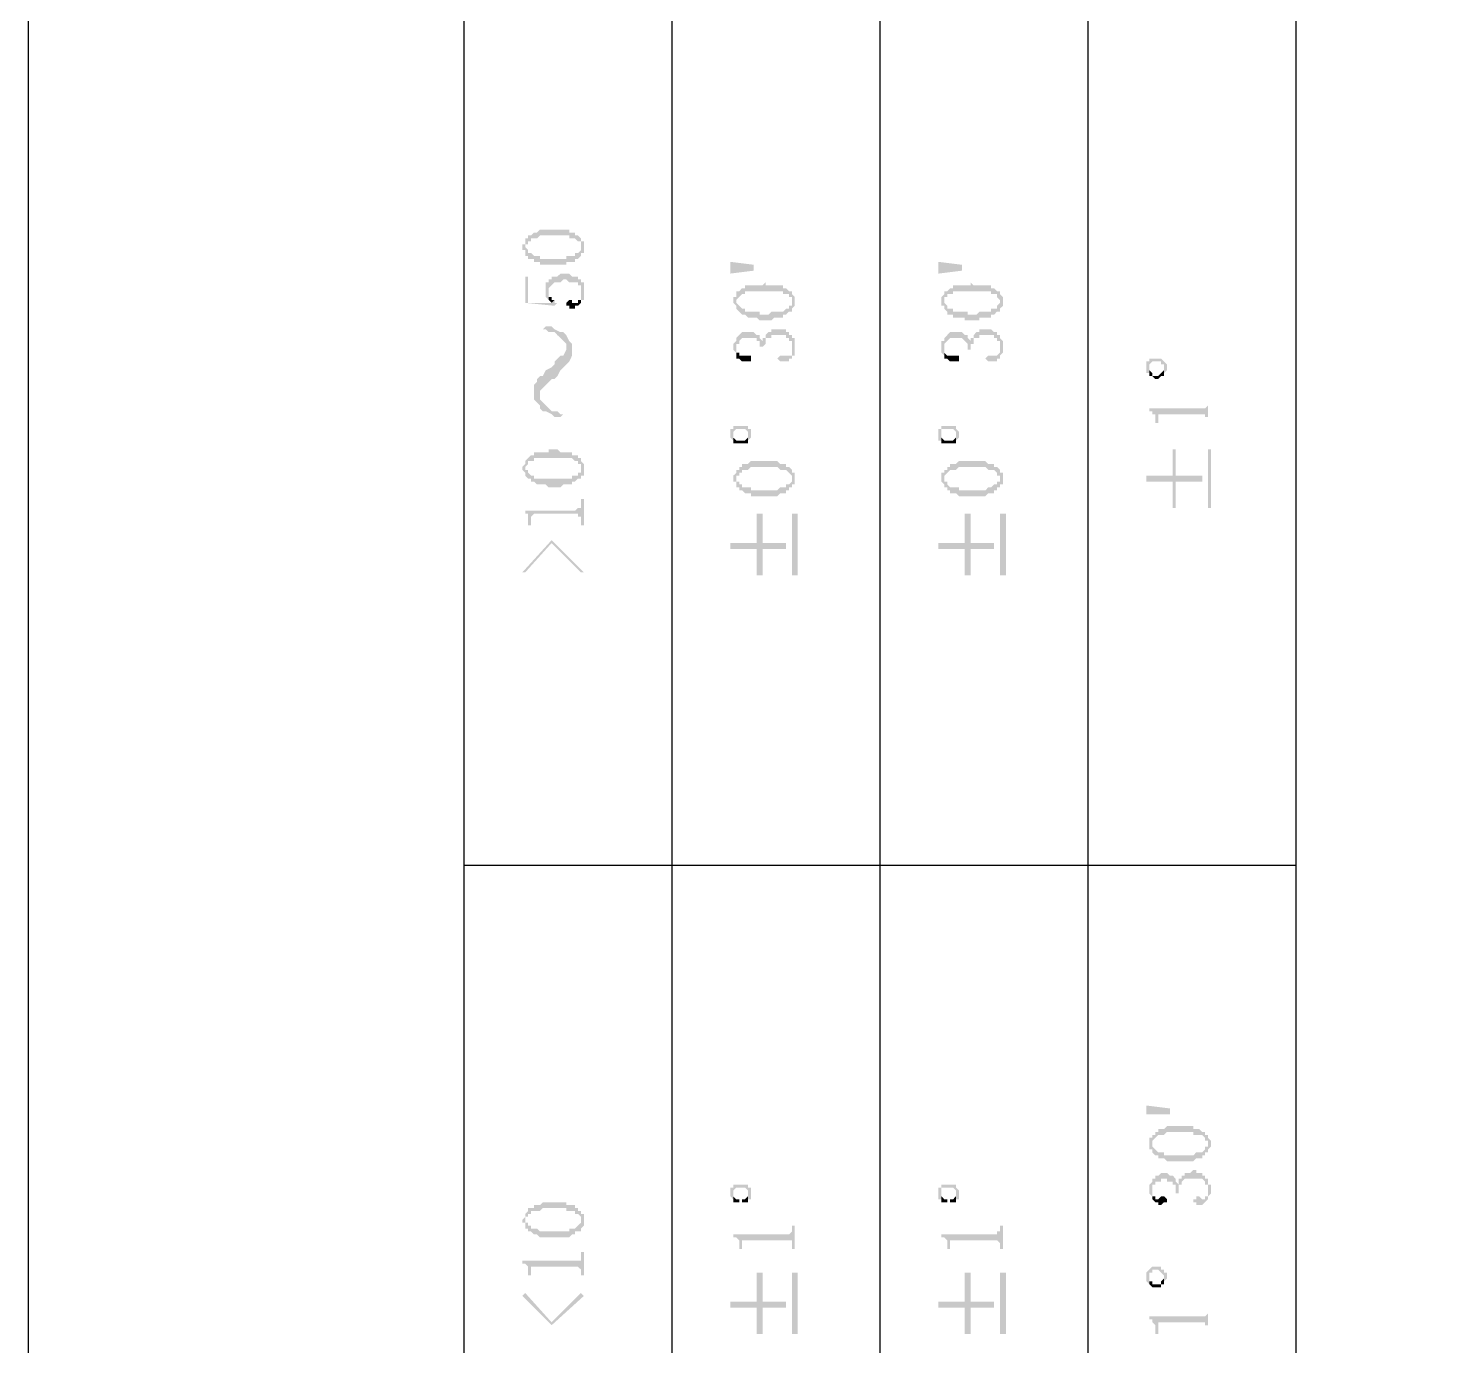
# Model space of a CAD drawing. Header units: inches. Extents: x 3613 to 8393, y -2205 to -794.
# Drawn here: x 7484.47 to 7506.24, y -948.88 to -928.58 of the extents above; entities that cross this region are included whole.
import ezdxf

# ---------------------------------------------------------------- set-up
doc = ezdxf.new("R2010")
doc.units = ezdxf.units.IN
doc.header["$MEASUREMENT"] = 0

msp = doc.modelspace()

# ---------------------------------------------------------------- hatches: boundary and pattern name
at = {"transparency": 33554559}
for points in [[(7492.078, -931.958), (7492.078, -932.003), (7492.123, -932.003), (7492.123, -932.048), (7492.123, -932.093), (7492.123, -931.958), (7492.123, -931.912), (7492.168, -931.912), (7492.168, -931.867), (7492.213, -931.867), (7492.213, -931.822), (7492.304, -931.822), (7492.349, -931.777), (7492.8, -931.777), (7492.8, -931.822), (7492.89, -931.822), (7492.935, -931.867), (7492.981, -931.867), (7492.981, -931.912), (7492.981, -931.958), (7492.981, -931.822), (7492.981, -931.822), (7492.935, -931.777), (7492.89, -931.777), (7492.89, -931.732), (7492.8, -931.732), (7492.8, -931.687), (7492.349, -931.687), (7492.304, -931.732), (7492.258, -931.732), (7492.213, -931.777), (7492.168, -931.777), (7492.168, -931.822), (7492.123, -931.822), (7492.123, -931.867), (7492.123, -931.912), (7492.078, -931.912)], [(7492.123, -932.093), (7492.168, -932.093), (7492.168, -932.138), (7492.258, -932.138), (7492.258, -932.183), (7492.349, -932.183), (7492.349, -932.228), (7492.755, -932.228), (7492.755, -932.183), (7492.89, -932.183), (7492.89, -932.138), (7492.935, -932.138), (7492.981, -932.093), (7492.981, -932.048), (7493.026, -932.048), (7493.026, -932.003), (7493.026, -931.958), (7493.026, -931.912), (7493.026, -931.867), (7492.981, -931.867), (7492.981, -931.822), (7492.981, -931.958), (7492.981, -932.003), (7492.981, -932.003), (7492.935, -932.048), (7492.89, -932.048), (7492.89, -932.093), (7492.755, -932.093), (7492.755, -932.138), (7492.349, -932.138), (7492.349, -932.093), (7492.258, -932.093), (7492.213, -932.048), (7492.168, -932.048), (7492.168, -932.003), (7492.168, -932.003), (7492.123, -931.958), (7492.123, -931.958)], [(7495.282, -932.183), (7495.643, -932.228), (7495.643, -932.319), (7495.282, -932.364)], [(7498.487, -932.183), (7498.848, -932.228), (7498.848, -932.319), (7498.487, -932.364)], [(7492.439, -932.589), (7492.439, -932.68), (7492.439, -932.725), (7492.439, -932.725), (7492.484, -932.77), (7492.484, -932.635), (7492.484, -932.589), (7492.484, -932.589), (7492.529, -932.544), (7492.529, -932.544), (7492.574, -932.499), (7492.665, -932.499), (7492.71, -932.454), (7492.755, -932.454), (7492.8, -932.499), (7492.935, -932.499), (7492.935, -932.544), (7492.981, -932.544), (7492.981, -932.589), (7492.981, -932.635), (7492.981, -932.77), (7493.026, -932.77), (7493.026, -932.725), (7493.026, -932.635), (7493.026, -932.589), (7493.026, -932.499), (7492.981, -932.499), (7492.981, -932.454), (7492.935, -932.454), (7492.935, -932.409), (7492.845, -932.409), (7492.8, -932.364), (7492.665, -932.364), (7492.619, -932.409), (7492.529, -932.409), (7492.529, -932.454), (7492.484, -932.454), (7492.484, -932.499), (7492.439, -932.499), (7492.439, -932.544)], [(7492.123, -932.409), (7492.123, -932.815), (7492.574, -932.86), (7492.619, -932.815), (7492.574, -932.815), (7492.574, -932.77), (7492.529, -932.815), (7492.168, -932.815), (7492.168, -932.409)], [(7495.327, -932.815), (7495.327, -932.815), (7495.373, -932.86), (7495.373, -932.905), (7495.373, -932.77), (7495.373, -932.77), (7495.418, -932.725), (7495.418, -932.725), (7495.463, -932.68), (7495.508, -932.68), (7495.508, -932.635), (7496.095, -932.635), (7496.095, -932.68), (7496.185, -932.68), (7496.185, -932.725), (7496.23, -932.725), (7496.23, -932.77), (7496.23, -932.815), (7496.23, -932.635), (7496.185, -932.635), (7496.14, -932.589), (7496.095, -932.589), (7496.095, -932.544), (7495.824, -932.544), (7495.824, -932.499), (7495.824, -932.499), (7495.779, -932.544), (7495.508, -932.544), (7495.508, -932.589), (7495.463, -932.589), (7495.418, -932.635), (7495.373, -932.635), (7495.373, -932.68), (7495.373, -932.725), (7495.327, -932.725), (7495.327, -932.77)], [(7498.532, -932.815), (7498.532, -932.86), (7498.577, -932.86), (7498.577, -932.905), (7498.577, -932.77), (7498.577, -932.725), (7498.622, -932.725), (7498.622, -932.68), (7498.712, -932.68), (7498.712, -932.635), (7499.299, -932.635), (7499.299, -932.68), (7499.389, -932.68), (7499.389, -932.725), (7499.389, -932.725), (7499.434, -932.77), (7499.434, -932.815), (7499.434, -932.635), (7499.389, -932.635), (7499.344, -932.589), (7499.299, -932.589), (7499.299, -932.544), (7499.028, -932.544), (7498.983, -932.499), (7498.983, -932.544), (7498.712, -932.544), (7498.712, -932.589), (7498.667, -932.589), (7498.622, -932.635), (7498.577, -932.635), (7498.577, -932.68), (7498.577, -932.68), (7498.532, -932.725), (7498.532, -932.77)], [(7492.484, -932.77), (7492.484, -932.77), (7492.529, -932.815), (7492.529, -932.815), (7492.574, -932.77), (7492.529, -932.77), (7492.529, -932.725), (7492.484, -932.725), (7492.484, -932.68), (7492.484, -932.635)], [(7492.755, -932.815), (7492.755, -932.86), (7492.8, -932.86), (7492.8, -932.905), (7492.89, -932.905), (7492.89, -932.86), (7492.935, -932.86), (7492.981, -932.815), (7492.981, -932.635), (7492.981, -932.725), (7492.981, -932.77), (7492.935, -932.77), (7492.935, -932.815), (7492.845, -932.815), (7492.845, -932.77), (7492.8, -932.77)], [(7495.373, -932.905), (7495.418, -932.95), (7495.418, -932.95), (7495.463, -932.996), (7495.508, -932.996), (7495.553, -933.041), (7495.688, -933.041), (7495.734, -933.086), (7495.914, -933.086), (7495.959, -933.041), (7496.095, -933.041), (7496.095, -932.996), (7496.14, -932.996), (7496.185, -932.95), (7496.23, -932.95), (7496.23, -932.905), (7496.23, -932.905), (7496.275, -932.86), (7496.275, -932.815), (7496.275, -932.77), (7496.275, -932.725), (7496.275, -932.725), (7496.23, -932.68), (7496.23, -932.815), (7496.23, -932.86), (7496.185, -932.86), (7496.185, -932.905), (7496.14, -932.905), (7496.095, -932.95), (7495.914, -932.95), (7495.869, -932.996), (7495.734, -932.996), (7495.734, -932.95), (7495.508, -932.95), (7495.508, -932.905), (7495.463, -932.905), (7495.418, -932.86), (7495.418, -932.86), (7495.373, -932.815), (7495.373, -932.815)], [(7498.577, -932.905), (7498.622, -932.95), (7498.622, -932.996), (7498.712, -932.996), (7498.712, -933.041), (7498.893, -933.041), (7498.893, -933.086), (7499.118, -933.086), (7499.118, -933.041), (7499.299, -933.041), (7499.299, -932.996), (7499.344, -932.996), (7499.389, -932.95), (7499.434, -932.95), (7499.434, -932.905), (7499.434, -932.905), (7499.48, -932.86), (7499.48, -932.815), (7499.48, -932.77), (7499.48, -932.725), (7499.48, -932.725), (7499.434, -932.68), (7499.434, -932.815), (7499.434, -932.815), (7499.389, -932.86), (7499.389, -932.905), (7499.299, -932.905), (7499.299, -932.95), (7499.118, -932.95), (7499.073, -932.996), (7498.938, -932.996), (7498.938, -932.95), (7498.712, -932.95), (7498.712, -932.905), (7498.622, -932.905), (7498.622, -932.86), (7498.622, -932.86), (7498.577, -932.815), (7498.577, -932.815)], [(7492.394, -933.221), (7492.439, -933.221), (7492.484, -933.266), (7492.574, -933.266), (7492.619, -933.312), (7492.665, -933.357), (7492.665, -933.357), (7492.71, -933.402), (7492.755, -933.447), (7492.755, -933.763), (7492.755, -933.763), (7492.8, -933.718), (7492.845, -933.627), (7492.845, -933.447), (7492.8, -933.402), (7492.755, -933.312), (7492.755, -933.312), (7492.71, -933.266), (7492.665, -933.266), (7492.574, -933.221), (7492.529, -933.176), (7492.439, -933.176)], [(7495.327, -933.492), (7495.327, -933.537), (7495.327, -933.537), (7495.373, -933.582), (7495.373, -933.627), (7495.373, -933.492), (7495.373, -933.447), (7495.418, -933.447), (7495.418, -933.402), (7495.418, -933.402), (7495.463, -933.357), (7495.688, -933.357), (7495.688, -933.402), (7495.734, -933.402), (7495.734, -933.447), (7495.734, -933.492), (7495.779, -933.492), (7495.779, -933.537), (7495.779, -933.492), (7495.824, -933.447), (7495.824, -933.402), (7495.824, -933.357), (7495.914, -933.357), (7495.914, -933.312), (7496.14, -933.312), (7496.14, -933.357), (7496.185, -933.357), (7496.185, -933.402), (7496.23, -933.402), (7496.23, -933.447), (7496.23, -933.492), (7496.23, -933.312), (7496.185, -933.312), (7496.185, -933.266), (7496.14, -933.266), (7496.14, -933.221), (7495.914, -933.221), (7495.914, -933.266), (7495.869, -933.266), (7495.824, -933.312), (7495.824, -933.357), (7495.779, -933.357), (7495.779, -933.402), (7495.779, -933.402), (7495.734, -933.357), (7495.734, -933.312), (7495.688, -933.312), (7495.643, -933.266), (7495.463, -933.266), (7495.418, -933.312), (7495.418, -933.312), (7495.373, -933.357), (7495.373, -933.402), (7495.373, -933.402), (7495.327, -933.447), (7495.327, -933.447)], [(7498.532, -933.492), (7498.532, -933.537), (7498.532, -933.582), (7498.577, -933.627), (7498.577, -933.492), (7498.577, -933.447), (7498.577, -933.447), (7498.622, -933.402), (7498.622, -933.402), (7498.667, -933.357), (7498.848, -933.357), (7498.893, -933.402), (7498.893, -933.402), (7498.938, -933.447), (7498.938, -933.492), (7498.938, -933.537), (7498.983, -933.537), (7498.983, -933.447), (7499.028, -933.447), (7499.028, -933.402), (7499.028, -933.357), (7499.118, -933.357), (7499.118, -933.312), (7499.344, -933.312), (7499.344, -933.357), (7499.389, -933.357), (7499.389, -933.402), (7499.434, -933.402), (7499.434, -933.447), (7499.434, -933.492), (7499.434, -933.312), (7499.389, -933.312), (7499.389, -933.266), (7499.344, -933.266), (7499.299, -933.221), (7499.118, -933.221), (7499.118, -933.266), (7499.073, -933.266), (7499.028, -933.312), (7499.028, -933.357), (7498.983, -933.357), (7498.983, -933.402), (7498.983, -933.402), (7498.938, -933.357), (7498.938, -933.312), (7498.893, -933.312), (7498.848, -933.266), (7498.667, -933.266), (7498.622, -933.312), (7498.622, -933.312), (7498.577, -933.357), (7498.577, -933.402), (7498.532, -933.402), (7498.532, -933.447), (7498.532, -933.447)], [(7496.004, -933.673), (7496.004, -933.673), (7496.05, -933.718), (7496.185, -933.718), (7496.185, -933.673), (7496.23, -933.673), (7496.23, -933.627), (7496.275, -933.627), (7496.275, -933.537), (7496.275, -933.492), (7496.275, -933.447), (7496.275, -933.357), (7496.23, -933.357), (7496.23, -933.537), (7496.23, -933.582), (7496.23, -933.627), (7496.05, -933.627)], [(7499.209, -933.673), (7499.209, -933.673), (7499.254, -933.718), (7499.389, -933.718), (7499.389, -933.673), (7499.434, -933.673), (7499.434, -933.627), (7499.434, -933.627), (7499.48, -933.582), (7499.48, -933.537), (7499.48, -933.492), (7499.48, -933.447), (7499.48, -933.402), (7499.434, -933.357), (7499.434, -933.537), (7499.434, -933.582), (7499.434, -933.582), (7499.389, -933.627), (7499.254, -933.627)], [(7492.258, -934.214), (7492.258, -934.304), (7492.304, -934.35), (7492.349, -934.395), (7492.349, -934.169), (7492.394, -934.124), (7492.439, -934.079), (7492.484, -934.034), (7492.529, -933.989), (7492.574, -933.989), (7492.619, -933.943), (7492.665, -933.853), (7492.665, -933.853), (7492.71, -933.808), (7492.755, -933.763), (7492.755, -933.492), (7492.755, -933.537), (7492.71, -933.627), (7492.665, -933.627), (7492.619, -933.673), (7492.574, -933.718), (7492.574, -933.763), (7492.529, -933.808), (7492.439, -933.853), (7492.439, -933.853), (7492.394, -933.943), (7492.349, -933.943), (7492.304, -933.989), (7492.304, -934.034), (7492.258, -934.079), (7492.258, -934.124)], [(7495.373, -933.627), (7495.373, -933.673), (7495.418, -933.673), (7495.463, -933.718), (7495.598, -933.718), (7495.598, -933.673), (7495.598, -933.627), (7495.418, -933.627), (7495.418, -933.582), (7495.373, -933.582), (7495.373, -933.492)], [(7498.577, -933.627), (7498.577, -933.673), (7498.622, -933.673), (7498.667, -933.718), (7498.803, -933.718), (7498.803, -933.673), (7498.803, -933.627), (7498.622, -933.627), (7498.577, -933.582), (7498.577, -933.492)], [(7501.691, -933.808), (7501.691, -933.853), (7501.691, -933.898), (7501.736, -933.898), (7501.736, -933.808), (7501.736, -933.763), (7501.736, -933.763), (7501.781, -933.718), (7501.917, -933.718), (7501.917, -933.763), (7501.962, -933.763), (7501.962, -933.943), (7501.962, -933.898), (7501.962, -933.898), (7502.007, -933.853), (7502.007, -933.808), (7502.007, -933.763), (7501.962, -933.718), (7501.962, -933.718), (7501.917, -933.673), (7501.736, -933.673), (7501.736, -933.718), (7501.691, -933.718), (7501.691, -933.763), (7501.691, -933.763)], [(7501.736, -933.898), (7501.736, -933.943), (7501.781, -933.943), (7501.826, -933.989), (7501.872, -933.989), (7501.917, -933.943), (7501.962, -933.943), (7501.962, -933.808), (7501.962, -933.853), (7501.962, -933.853), (7501.917, -933.898), (7501.917, -933.898), (7501.872, -933.943), (7501.781, -933.943), (7501.781, -933.898), (7501.781, -933.898), (7501.736, -933.853), (7501.736, -933.808), (7501.736, -933.808)], [(7492.349, -934.395), (7492.349, -934.44), (7492.394, -934.485), (7492.439, -934.485), (7492.529, -934.53), (7492.574, -934.575), (7492.665, -934.575), (7492.71, -934.53), (7492.665, -934.53), (7492.619, -934.485), (7492.529, -934.485), (7492.484, -934.44), (7492.439, -934.395), (7492.439, -934.395), (7492.394, -934.35), (7492.349, -934.304), (7492.349, -934.259)], [(7501.736, -934.44), (7501.736, -934.485), (7501.781, -934.485), (7501.781, -934.53), (7501.826, -934.53), (7501.826, -934.62), (7501.826, -934.666), (7501.872, -934.666), (7501.872, -934.575), (7501.872, -934.53), (7502.594, -934.53), (7502.594, -934.575), (7502.639, -934.575), (7502.639, -934.62), (7502.639, -934.666), (7502.639, -934.304), (7502.639, -934.35), (7502.639, -934.395), (7502.594, -934.44), (7502.549, -934.44)], [(7495.282, -934.846), (7495.282, -934.891), (7495.282, -934.891), (7495.327, -934.936), (7495.327, -934.801), (7495.327, -934.801), (7495.373, -934.756), (7495.508, -934.756), (7495.553, -934.801), (7495.553, -934.936), (7495.553, -934.936), (7495.598, -934.891), (7495.598, -934.846), (7495.598, -934.801), (7495.598, -934.756), (7495.553, -934.756), (7495.553, -934.711), (7495.327, -934.711), (7495.327, -934.756), (7495.282, -934.756), (7495.282, -934.801), (7495.282, -934.801)], [(7498.487, -934.846), (7498.487, -934.891), (7498.487, -934.936), (7498.532, -934.936), (7498.532, -934.801), (7498.532, -934.756), (7498.712, -934.756), (7498.757, -934.801), (7498.757, -934.936), (7498.757, -934.936), (7498.803, -934.891), (7498.803, -934.846), (7498.803, -934.801), (7498.803, -934.801), (7498.757, -934.756), (7498.757, -934.711), (7498.532, -934.711), (7498.532, -934.756), (7498.487, -934.756), (7498.487, -934.801), (7498.487, -934.801)], [(7495.327, -934.936), (7495.327, -934.981), (7495.553, -934.981), (7495.553, -934.846), (7495.553, -934.891), (7495.553, -934.891), (7495.508, -934.936), (7495.373, -934.936), (7495.327, -934.891), (7495.327, -934.846), (7495.327, -934.846)], [(7498.532, -934.936), (7498.532, -934.981), (7498.757, -934.981), (7498.757, -934.846), (7498.757, -934.891), (7498.757, -934.891), (7498.712, -934.936), (7498.577, -934.936), (7498.532, -934.891), (7498.532, -934.846), (7498.532, -934.846)], [(7492.078, -935.342), (7492.078, -935.388), (7492.078, -935.388), (7492.123, -935.433), (7492.123, -935.478), (7492.123, -935.342), (7492.123, -935.342), (7492.168, -935.297), (7492.168, -935.252), (7492.258, -935.252), (7492.258, -935.207), (7492.845, -935.207), (7492.89, -935.252), (7492.935, -935.252), (7492.935, -935.297), (7492.981, -935.297), (7492.981, -935.342), (7492.981, -935.207), (7492.935, -935.207), (7492.935, -935.162), (7492.845, -935.162), (7492.845, -935.117), (7492.665, -935.117), (7492.619, -935.072), (7492.484, -935.072), (7492.484, -935.117), (7492.258, -935.117), (7492.258, -935.162), (7492.213, -935.162), (7492.168, -935.207), (7492.168, -935.207), (7492.123, -935.252), (7492.123, -935.297), (7492.123, -935.297)], [(7501.691, -935.478), (7501.691, -935.568), (7502.097, -935.568), (7502.097, -935.974), (7502.142, -935.974), (7502.142, -935.568), (7502.549, -935.568), (7502.549, -935.478), (7502.142, -935.478), (7502.142, -935.072), (7502.097, -935.072), (7502.097, -935.478)], [(7502.684, -935.974), (7502.684, -935.072), (7502.639, -935.072), (7502.639, -935.974)], [(7492.123, -935.478), (7492.168, -935.523), (7492.213, -935.523), (7492.213, -935.568), (7492.258, -935.568), (7492.304, -935.613), (7492.439, -935.613), (7492.484, -935.658), (7492.665, -935.658), (7492.71, -935.613), (7492.845, -935.613), (7492.845, -935.568), (7492.89, -935.568), (7492.935, -935.523), (7492.981, -935.523), (7492.981, -935.478), (7493.026, -935.478), (7493.026, -935.433), (7493.026, -935.342), (7493.026, -935.297), (7493.026, -935.297), (7492.981, -935.252), (7492.981, -935.388), (7492.981, -935.433), (7492.935, -935.433), (7492.935, -935.478), (7492.845, -935.478), (7492.845, -935.523), (7492.258, -935.523), (7492.258, -935.478), (7492.213, -935.478), (7492.168, -935.433), (7492.168, -935.388), (7492.123, -935.388), (7492.123, -935.342)], [(7495.327, -935.523), (7495.327, -935.568), (7495.373, -935.568), (7495.373, -935.613), (7495.373, -935.658), (7495.373, -935.523), (7495.373, -935.478), (7495.418, -935.478), (7495.418, -935.433), (7495.463, -935.433), (7495.463, -935.388), (7495.553, -935.388), (7495.598, -935.342), (7496.004, -935.342), (7496.05, -935.388), (7496.14, -935.388), (7496.185, -935.433), (7496.185, -935.433), (7496.23, -935.478), (7496.23, -935.523), (7496.23, -935.388), (7496.23, -935.388), (7496.185, -935.342), (7496.14, -935.342), (7496.14, -935.297), (7496.05, -935.297), (7496.004, -935.252), (7495.598, -935.252), (7495.553, -935.297), (7495.463, -935.297), (7495.463, -935.342), (7495.418, -935.342), (7495.418, -935.388), (7495.373, -935.388), (7495.373, -935.433), (7495.373, -935.433), (7495.327, -935.478), (7495.327, -935.478)], [(7495.373, -935.658), (7495.418, -935.658), (7495.418, -935.704), (7495.463, -935.704), (7495.508, -935.749), (7495.598, -935.749), (7495.598, -935.794), (7496.004, -935.794), (7496.05, -935.749), (7496.14, -935.749), (7496.14, -935.704), (7496.185, -935.704), (7496.185, -935.658), (7496.23, -935.658), (7496.23, -935.613), (7496.275, -935.613), (7496.275, -935.568), (7496.275, -935.523), (7496.275, -935.478), (7496.275, -935.433), (7496.23, -935.433), (7496.23, -935.388), (7496.23, -935.523), (7496.23, -935.568), (7496.23, -935.568), (7496.185, -935.613), (7496.14, -935.613), (7496.14, -935.658), (7496.05, -935.658), (7496.004, -935.704), (7495.598, -935.704), (7495.598, -935.658), (7495.463, -935.658), (7495.463, -935.613), (7495.418, -935.613), (7495.418, -935.568), (7495.373, -935.568), (7495.373, -935.523), (7495.373, -935.523)], [(7498.532, -935.523), (7498.532, -935.568), (7498.532, -935.568), (7498.577, -935.613), (7498.577, -935.658), (7498.577, -935.523), (7498.577, -935.478), (7498.577, -935.478), (7498.622, -935.433), (7498.622, -935.433), (7498.667, -935.388), (7498.757, -935.388), (7498.803, -935.342), (7499.209, -935.342), (7499.254, -935.388), (7499.344, -935.388), (7499.389, -935.433), (7499.389, -935.478), (7499.434, -935.478), (7499.434, -935.523), (7499.434, -935.388), (7499.434, -935.388), (7499.389, -935.342), (7499.344, -935.342), (7499.344, -935.297), (7499.254, -935.297), (7499.209, -935.252), (7498.803, -935.252), (7498.757, -935.297), (7498.667, -935.297), (7498.667, -935.342), (7498.622, -935.342), (7498.622, -935.388), (7498.577, -935.388), (7498.577, -935.433), (7498.532, -935.433), (7498.532, -935.478), (7498.532, -935.478)], [(7498.577, -935.658), (7498.622, -935.658), (7498.622, -935.704), (7498.667, -935.704), (7498.667, -935.749), (7498.757, -935.749), (7498.803, -935.794), (7499.209, -935.794), (7499.254, -935.749), (7499.344, -935.749), (7499.344, -935.704), (7499.389, -935.704), (7499.389, -935.658), (7499.434, -935.658), (7499.434, -935.613), (7499.48, -935.613), (7499.48, -935.568), (7499.48, -935.523), (7499.48, -935.478), (7499.48, -935.433), (7499.434, -935.433), (7499.434, -935.388), (7499.434, -935.523), (7499.434, -935.568), (7499.389, -935.568), (7499.389, -935.613), (7499.344, -935.613), (7499.299, -935.658), (7499.254, -935.658), (7499.209, -935.704), (7498.803, -935.704), (7498.803, -935.658), (7498.667, -935.658), (7498.622, -935.613), (7498.622, -935.568), (7498.577, -935.568), (7498.577, -935.523), (7498.577, -935.523)], [(7492.078, -936.019), (7492.123, -936.019), (7492.123, -936.065), (7492.168, -936.065), (7492.168, -936.11), (7492.168, -936.245), (7492.213, -936.245), (7492.213, -936.11), (7492.213, -936.11), (7492.258, -936.065), (7492.935, -936.065), (7492.935, -936.11), (7492.981, -936.11), (7492.981, -936.245), (7493.026, -936.245), (7493.026, -935.839), (7492.981, -935.839), (7492.981, -935.929), (7492.981, -935.974), (7492.935, -935.974), (7492.89, -936.019)], [(7495.282, -936.516), (7495.282, -936.606), (7495.688, -936.606), (7495.688, -937.012), (7495.779, -937.012), (7495.779, -936.606), (7496.14, -936.606), (7496.14, -936.516), (7495.779, -936.516), (7495.779, -936.065), (7495.688, -936.065), (7495.688, -936.516)], [(7496.32, -937.012), (7496.32, -936.065), (7496.23, -936.065), (7496.23, -937.012)], [(7498.487, -936.516), (7498.487, -936.606), (7498.893, -936.606), (7498.893, -937.012), (7498.983, -937.012), (7498.983, -936.606), (7499.344, -936.606), (7499.344, -936.516), (7498.983, -936.516), (7498.983, -936.065), (7498.893, -936.065), (7498.893, -936.516)], [(7499.525, -937.012), (7499.525, -936.065), (7499.434, -936.065), (7499.434, -937.012)], [(7492.078, -936.967), (7492.123, -936.967), (7492.529, -936.516), (7492.981, -936.967), (7493.026, -936.967), (7492.529, -936.471)], [(7501.691, -945.181), (7502.052, -945.226), (7502.052, -945.317), (7501.691, -945.317)], [(7501.736, -945.768), (7501.736, -945.813), (7501.736, -945.858), (7501.781, -945.858), (7501.781, -945.903), (7501.781, -945.768), (7501.781, -945.723), (7501.781, -945.723), (7501.826, -945.678), (7501.826, -945.678), (7501.872, -945.633), (7501.962, -945.633), (7502.007, -945.587), (7502.413, -945.587), (7502.413, -945.633), (7502.549, -945.633), (7502.594, -945.678), (7502.594, -945.723), (7502.639, -945.723), (7502.639, -945.768), (7502.639, -945.633), (7502.594, -945.633), (7502.594, -945.587), (7502.549, -945.587), (7502.503, -945.542), (7502.413, -945.542), (7502.413, -945.497), (7502.007, -945.497), (7501.962, -945.542), (7501.872, -945.542), (7501.872, -945.587), (7501.826, -945.587), (7501.826, -945.633), (7501.781, -945.633), (7501.781, -945.678), (7501.736, -945.678), (7501.736, -945.723), (7501.736, -945.723)], [(7501.781, -945.903), (7501.781, -945.903), (7501.826, -945.949), (7501.872, -945.949), (7501.872, -945.994), (7501.962, -945.994), (7502.007, -946.039), (7502.413, -946.039), (7502.458, -945.994), (7502.549, -945.994), (7502.549, -945.949), (7502.594, -945.949), (7502.594, -945.903), (7502.639, -945.903), (7502.639, -945.858), (7502.639, -945.858), (7502.684, -945.813), (7502.684, -945.768), (7502.684, -945.723), (7502.684, -945.723), (7502.639, -945.678), (7502.639, -945.633), (7502.639, -945.768), (7502.639, -945.813), (7502.594, -945.813), (7502.594, -945.858), (7502.594, -945.858), (7502.549, -945.903), (7502.458, -945.903), (7502.413, -945.949), (7501.962, -945.949), (7501.962, -945.903), (7501.872, -945.903), (7501.826, -945.858), (7501.826, -945.858), (7501.781, -945.813), (7501.781, -945.768), (7501.781, -945.768)], [(7501.736, -946.445), (7501.736, -946.49), (7501.736, -946.535), (7501.736, -946.535), (7501.781, -946.58), (7501.781, -946.49), (7501.781, -946.445), (7501.781, -946.4), (7501.826, -946.4), (7501.826, -946.355), (7501.917, -946.355), (7501.917, -946.31), (7502.007, -946.31), (7502.007, -946.355), (7502.097, -946.355), (7502.097, -946.4), (7502.142, -946.4), (7502.142, -946.49), (7502.142, -946.535), (7502.187, -946.535), (7502.187, -946.49), (7502.187, -946.4), (7502.233, -946.4), (7502.233, -946.355), (7502.233, -946.355), (7502.278, -946.31), (7502.549, -946.31), (7502.594, -946.355), (7502.594, -946.4), (7502.639, -946.4), (7502.639, -946.445), (7502.639, -946.49), (7502.639, -946.31), (7502.594, -946.31), (7502.594, -946.264), (7502.549, -946.264), (7502.549, -946.219), (7502.458, -946.219), (7502.458, -946.174), (7502.413, -946.174), (7502.368, -946.219), (7502.278, -946.219), (7502.278, -946.264), (7502.233, -946.264), (7502.233, -946.31), (7502.187, -946.31), (7502.187, -946.355), (7502.187, -946.4), (7502.142, -946.355), (7502.142, -946.31), (7502.142, -946.31), (7502.097, -946.264), (7502.052, -946.264), (7502.007, -946.219), (7501.917, -946.219), (7501.872, -946.264), (7501.826, -946.264), (7501.826, -946.31), (7501.781, -946.31), (7501.781, -946.355), (7501.781, -946.355), (7501.736, -946.4)], [(7502.413, -946.671), (7502.458, -946.671), (7502.458, -946.716), (7502.549, -946.716), (7502.594, -946.671), (7502.594, -946.671), (7502.639, -946.626), (7502.639, -946.58), (7502.639, -946.58), (7502.684, -946.535), (7502.684, -946.49), (7502.684, -946.445), (7502.684, -946.4), (7502.639, -946.4), (7502.639, -946.31), (7502.639, -946.49), (7502.639, -946.535), (7502.639, -946.58), (7502.594, -946.58), (7502.594, -946.626), (7502.549, -946.626), (7502.503, -946.58), (7502.458, -946.58), (7502.458, -946.626), (7502.413, -946.626)], [(7495.282, -946.535), (7495.282, -946.58), (7495.282, -946.58), (7495.327, -946.626), (7495.327, -946.49), (7495.327, -946.49), (7495.373, -946.445), (7495.508, -946.445), (7495.553, -946.49), (7495.553, -946.626), (7495.598, -946.626), (7495.598, -946.535), (7495.598, -946.49), (7495.598, -946.445), (7495.553, -946.445), (7495.553, -946.4), (7495.327, -946.4), (7495.327, -946.445), (7495.282, -946.445), (7495.282, -946.49), (7495.282, -946.49)], [(7495.327, -946.626), (7495.327, -946.671), (7495.553, -946.671), (7495.553, -946.535), (7495.553, -946.58), (7495.553, -946.58), (7495.508, -946.626), (7495.463, -946.626), (7495.463, -946.671), (7495.418, -946.671), (7495.418, -946.626), (7495.373, -946.626), (7495.327, -946.58), (7495.327, -946.535), (7495.327, -946.535)], [(7498.487, -946.535), (7498.487, -946.58), (7498.487, -946.626), (7498.532, -946.626), (7498.532, -946.49), (7498.532, -946.445), (7498.712, -946.445), (7498.757, -946.49), (7498.757, -946.626), (7498.803, -946.626), (7498.803, -946.535), (7498.803, -946.49), (7498.803, -946.49), (7498.757, -946.445), (7498.757, -946.4), (7498.532, -946.4), (7498.532, -946.445), (7498.487, -946.445), (7498.487, -946.49), (7498.487, -946.49)], [(7498.532, -946.626), (7498.532, -946.671), (7498.757, -946.671), (7498.757, -946.535), (7498.757, -946.58), (7498.757, -946.58), (7498.712, -946.626), (7498.667, -946.626), (7498.667, -946.671), (7498.622, -946.671), (7498.622, -946.626), (7498.577, -946.626), (7498.532, -946.58), (7498.532, -946.535), (7498.532, -946.535)], [(7501.781, -946.58), (7501.781, -946.626), (7501.781, -946.626), (7501.826, -946.671), (7501.872, -946.671), (7501.872, -946.716), (7501.917, -946.716), (7501.962, -946.671), (7502.007, -946.671), (7502.007, -946.626), (7502.007, -946.626), (7501.962, -946.58), (7501.917, -946.58), (7501.872, -946.626), (7501.826, -946.626), (7501.826, -946.58), (7501.781, -946.58), (7501.781, -946.535), (7501.781, -946.49)], [(7492.078, -946.941), (7492.078, -946.987), (7492.123, -946.987), (7492.123, -947.032), (7492.123, -947.077), (7492.123, -946.941), (7492.123, -946.896), (7492.168, -946.896), (7492.168, -946.851), (7492.213, -946.851), (7492.213, -946.806), (7492.349, -946.806), (7492.394, -946.761), (7492.755, -946.761), (7492.755, -946.806), (7492.89, -946.806), (7492.89, -946.851), (7492.935, -946.851), (7492.981, -946.896), (7492.981, -946.941), (7492.981, -946.806), (7492.935, -946.806), (7492.935, -946.761), (7492.89, -946.761), (7492.89, -946.716), (7492.755, -946.716), (7492.755, -946.671), (7492.394, -946.671), (7492.349, -946.716), (7492.258, -946.716), (7492.258, -946.761), (7492.168, -946.761), (7492.168, -946.806), (7492.168, -946.806), (7492.123, -946.851), (7492.123, -946.896), (7492.123, -946.896)], [(7492.123, -947.077), (7492.168, -947.077), (7492.168, -947.122), (7492.213, -947.122), (7492.258, -947.167), (7492.304, -947.167), (7492.349, -947.212), (7492.8, -947.212), (7492.845, -947.167), (7492.89, -947.167), (7492.89, -947.122), (7492.981, -947.122), (7492.981, -947.077), (7492.981, -947.077), (7493.026, -947.032), (7493.026, -946.987), (7493.026, -946.941), (7493.026, -946.896), (7493.026, -946.851), (7492.981, -946.851), (7492.981, -946.806), (7492.981, -946.987), (7492.981, -946.987), (7492.935, -947.032), (7492.935, -947.032), (7492.89, -947.077), (7492.8, -947.077), (7492.8, -947.122), (7492.349, -947.122), (7492.304, -947.077), (7492.213, -947.077), (7492.213, -947.032), (7492.168, -947.032), (7492.168, -946.987), (7492.123, -946.987), (7492.123, -946.941)], [(7495.327, -947.167), (7495.327, -947.212), (7495.373, -947.212), (7495.418, -947.257), (7495.418, -947.303), (7495.418, -947.393), (7495.463, -947.393), (7495.463, -947.303), (7495.463, -947.257), (7496.23, -947.257), (7496.23, -947.303), (7496.23, -947.393), (7496.275, -947.393), (7496.275, -947.032), (7496.23, -947.032), (7496.23, -947.077), (7496.23, -947.122), (7496.23, -947.122), (7496.185, -947.167), (7496.14, -947.167)], [(7498.532, -947.167), (7498.532, -947.212), (7498.577, -947.212), (7498.622, -947.257), (7498.622, -947.303), (7498.622, -947.393), (7498.667, -947.393), (7498.667, -947.303), (7498.667, -947.257), (7499.389, -947.257), (7499.434, -947.303), (7499.434, -947.393), (7499.48, -947.393), (7499.48, -947.032), (7499.434, -947.032), (7499.434, -947.077), (7499.434, -947.122), (7499.389, -947.122), (7499.389, -947.167), (7499.344, -947.167)], [(7492.078, -947.573), (7492.078, -947.618), (7492.123, -947.618), (7492.168, -947.664), (7492.168, -947.754), (7492.168, -947.799), (7492.213, -947.799), (7492.213, -947.709), (7492.213, -947.664), (7492.935, -947.664), (7492.981, -947.709), (7492.981, -947.754), (7492.981, -947.799), (7493.026, -947.799), (7493.026, -947.438), (7492.981, -947.438), (7492.981, -947.528), (7492.981, -947.573), (7492.89, -947.573)], [(7495.282, -948.205), (7495.282, -948.295), (7495.688, -948.295), (7495.688, -948.702), (7495.779, -948.702), (7495.779, -948.295), (7496.14, -948.295), (7496.14, -948.205), (7495.779, -948.205), (7495.779, -947.754), (7495.688, -947.754), (7495.688, -948.205)], [(7496.32, -948.702), (7496.32, -947.754), (7496.23, -947.754), (7496.23, -948.702)], [(7498.487, -948.205), (7498.487, -948.295), (7498.893, -948.295), (7498.893, -948.702), (7498.983, -948.702), (7498.983, -948.295), (7499.344, -948.295), (7499.344, -948.205), (7498.983, -948.205), (7498.983, -947.754), (7498.893, -947.754), (7498.893, -948.205)], [(7499.525, -948.702), (7499.525, -947.754), (7499.434, -947.754), (7499.434, -948.702)], [(7501.691, -947.799), (7501.691, -947.844), (7501.691, -947.889), (7501.691, -947.889), (7501.736, -947.934), (7501.736, -947.754), (7501.781, -947.754), (7501.781, -947.709), (7501.872, -947.709), (7501.917, -947.754), (7501.917, -947.754), (7501.962, -947.799), (7501.962, -947.934), (7501.962, -947.889), (7501.962, -947.889), (7502.007, -947.844), (7502.007, -947.799), (7502.007, -947.754), (7501.962, -947.754), (7501.962, -947.709), (7501.917, -947.709), (7501.917, -947.664), (7501.781, -947.664), (7501.736, -947.709), (7501.736, -947.709), (7501.691, -947.754)], [(7501.736, -947.934), (7501.736, -947.934), (7501.781, -947.98), (7501.917, -947.98), (7501.917, -947.934), (7501.962, -947.934), (7501.962, -947.799), (7501.962, -947.844), (7501.962, -947.844), (7501.917, -947.889), (7501.917, -947.934), (7501.781, -947.934), (7501.781, -947.889), (7501.736, -947.889), (7501.736, -947.844), (7501.736, -947.844)], [(7492.078, -948.115), (7492.529, -948.566), (7493.026, -948.115), (7492.981, -948.07), (7492.529, -948.521), (7492.123, -948.07)], [(7501.736, -948.431), (7501.736, -948.476), (7501.781, -948.476), (7501.781, -948.521), (7501.781, -948.521), (7501.826, -948.566), (7501.826, -948.702), (7501.872, -948.702), (7501.872, -948.566), (7501.872, -948.521), (7502.594, -948.521), (7502.594, -948.566), (7502.639, -948.566), (7502.639, -948.702), (7502.639, -948.295), (7502.639, -948.386), (7502.639, -948.386), (7502.594, -948.431), (7502.549, -948.431)]]:
    msp.add_hatch(color=256, dxfattribs=at).paths.add_polyline_path(points)

# ---------------------------------------------------------------- linework, layer by layer
msp.add_line((7491.175, -894.646), (7491.175, -1181.386))
msp.add_lwpolyline([(7904.469, -1185.646), (7904.469, -888.646), (7484.469, -888.646), (7484.469, -1185.646)], close=True)
for points in [[(7494.38, -894.646), (7494.38, -968.56)], [(7497.584, -894.646), (7497.584, -968.56)], [(7500.788, -894.646), (7500.788, -968.56)], [(7503.993, -894.646), (7503.993, -1181.386)], [(7491.175, -941.48), (7503.993, -941.48)]]:
    msp.add_lwpolyline(points)

doc.saveas('drawing.dxf')
